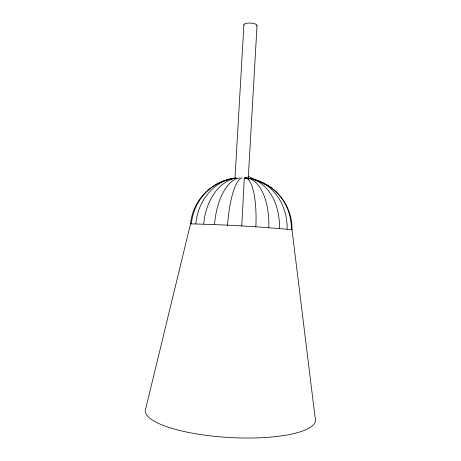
<?xml version="1.0" encoding="UTF-8"?>
<svg xmlns="http://www.w3.org/2000/svg" width="461" height="461" viewBox="0 0 461 461"><rect width="100%" height="100%" fill="white"/><g stroke="black" fill="none" stroke-linecap="round" stroke-linejoin="round"><path stroke-width="0.69" d="M234.983 178.505L243.915 24.646M248.191 179.329L257.025 25.649M231.192 178.914A50.871 50.866 71.9 0 0 190.52 223.879L145.947 407.829A85.354 22.226 3.3 0 0 229.734 437.529A85.354 22.226 3.3 0 0 315.065 417.268L292.009 229.739A50.871 50.866 71.9 0 0 268.521 185.927L248.03 176.258M190.52 223.879C224.34 224.628 258.333 226.564 292.009 229.739M191.39 223.735A50.889 49.056 -89.1 0 1 235.052 178.148M195.827 223.798A50.912 43.933 -87.8 0 1 235.675 178.044M203.693 224.086A50.946 35.814 -87.4 0 1 237.046 177.981M214.526 224.582A50.987 25.228 -87.1 0 1 239.801 177.86M227.55 225.245A51.01 12.885 -86.9 0 1 242.129 177.848M244.163 178.568A51.021 0.357 -86.7 0 1 241.72 226.034M244.797 177.906A51.01 13.582 -86.5 0 1 255.855 226.881M244.756 177.975A50.981 25.851 -86.3 0 1 268.775 227.711M244.808 178.009A50.946 36.321 -86 0 1 279.452 228.46M244.803 178.027A50.912 44.291 -85.5 0 1 287.122 229.071M247.569 178.263A50.883 49.241 -84.1 0 1 291.346 229.509M244.025 25.188A6.587 2.046 3.4 0 1 250.957 23.108A6.587 2.046 3.4 0 1 256.662 26.15"/></g></svg>
